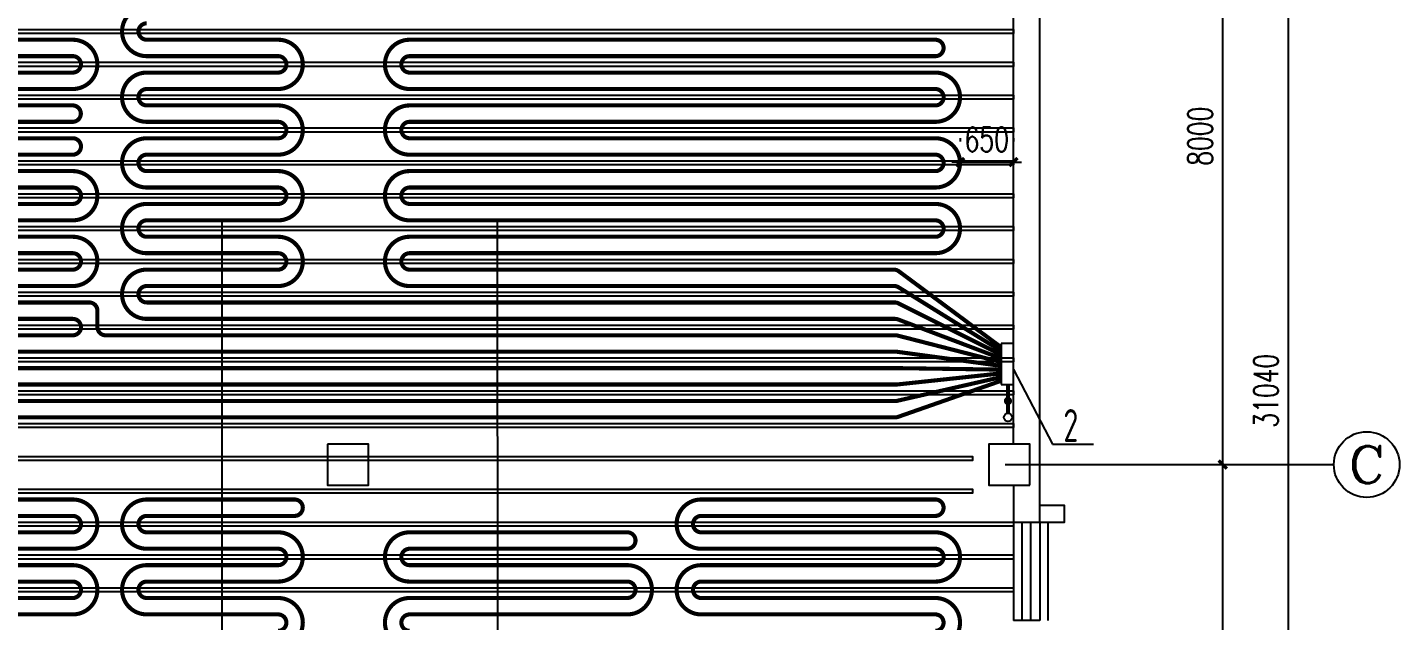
# Model space of a CAD drawing. Extents: x 2430460 to 2514560, y -608375 to -364775.
# Drawn here: x 2487580 to 2504282, y -393398 to -386173 of the extents above; entities that cross this region are included whole.
import ezdxf
from ezdxf.enums import TextEntityAlignment as Align

# ---------------------------------------------------------------- set-up
doc = ezdxf.new("R2010")
doc.units = 0
doc.header["$LTSCALE"] = 1000
doc.header["$MEASUREMENT"] = 0
doc.linetypes.add('DASH', pattern=[0.35, 0.25, -0.1])
for name, color, linetype in [('AXIS', 3, 'Continuous'), ('AXIS_TEXT', 7, 'Continuous'), ('COLUMN', 9, 'Continuous'), ('EQ-采暖分集水器', 7, 'Continuous'), ('PIPE-地暖供', 4, 'Continuous'), ('PIPE-暖供水', 3, 'Continuous'), ('PUB_DIM', 3, 'Continuous'), ('TH_DIM', 3, 'Continuous'), ('VPIPE-暖供水', 3, 'Continuous'), ('VPIPE-暖回水', 2, 'Continuous'), ('WALL', 9, 'Continuous'), ('WINDOW', 4, 'Continuous'), ('木龙骨', 23, 'Continuous')]:
    doc.layers.add(name, color=color, linetype=linetype)
doc.styles.add('26#标准$0$TSSD_REIN', font='Tssdeng.shx', dxfattribs={"width": 0.7, "bigfont": 'tssdchn.shx'})
doc.styles.add('_TCH_AXIS', font='COMPLEX', dxfattribs={"bigfont": 'GBCBIG'})
doc.styles.add('_TCH_DIM_T3', font='SIMPLEX', dxfattribs={"width": 0.705882, "bigfont": 'GBCBIG'})
doc.styles.add('COMPLEX', font='COMPLEX')
doc.dimstyles.new('_TCH_ARCH&&100', dxfattribs={"dimtxt": 297.5, "dimasz": 100, "dimexe": 250, "dimexo": 300, "dimgap": 126.25, "dimtad": 1, "dimdec": 0, "dimzin": 0, "dimdsep": 46, "dimtxsty": '_TCH_DIM_T3', "dimblk": 'ARCHTICK', "dimcen": 0.09, "dimclrt": 7, "dimazin": 2, "dimtfac": 1, "dimtdec": 0, "dimtix": 1, "dimtmove": 2, "dimatfit": 3, "dimfxl": 30, "dimtolj": 1, "dimtzin": 0, "dimarcsym": 0})

# ---------------------------------------------------------------- blocks, each defined once
blk = doc.blocks.new('_ArchTick')
at = {"color": 0, "linetype": 'ByBlock', "const_width": 0.4}
blk.add_lwpolyline([(-0.5, -0.5), (0.5, 0.5)], dxfattribs=at)
blk = doc.blocks.new('*D161')
at = {"layer": 'Defpoints', "color": 0, "transparency": 16777216}
for p in [(13476, 19089), (14649, 19089), (13476, -11951)]:
    blk.add_point(p, dxfattribs=at)
at = {"layer": 'PUB_DIM', "color": 0, "lineweight": -2, "transparency": 16777216}
for p, q in [((13776, 19089), (14899, 19089)), ((14649, -11951), (14649, 19089)), ((13776, -11951), (14899, -11951))]:
    blk.add_line(p, q, dxfattribs=at)
at = {"layer": 'PUB_DIM', "color": 0, "lineweight": -2, "transparency": 16777216, "xscale": 100, "yscale": 100, "zscale": 100}
for p, rotation in [((14649, 19089), 90), ((14649, -11951), 270)]:
    blk.add_blockref('_ArchTick', p, dxfattribs=dict(at, rotation=rotation))
at = {"layer": 'PUB_DIM', "color": 7, "transparency": 16777216, "insert": (14374, 3569), "char_height": 297.5, "attachment_point": 5, "rotation": 90, "style": '_TCH_DIM_T3'}
blk.add_mtext('\\A1;31040', dxfattribs=at)
blk = doc.blocks.new('*D164')
at = {"layer": 'Defpoints', "color": 0, "transparency": 16777216}
for p in [(12517, 10669), (13849, 10669), (12517, 2669)]:
    blk.add_point(p, dxfattribs=at)
at = {"layer": 'PUB_DIM', "color": 0, "lineweight": -2, "transparency": 16777216}
for p, q in [((12817, 10669), (14099, 10669)), ((13849, 2669), (13849, 10669)), ((12817, 2669), (14099, 2669))]:
    blk.add_line(p, q, dxfattribs=at)
at = {"layer": 'PUB_DIM', "color": 0, "lineweight": -2, "transparency": 16777216, "xscale": 100, "yscale": 100, "zscale": 100}
for p, rotation in [((13849, 10669), 90), ((13849, 2669), 270)]:
    blk.add_blockref('_ArchTick', p, dxfattribs=dict(at, rotation=rotation))
at = {"layer": 'PUB_DIM', "color": 7, "transparency": 16777216, "insert": (13574, 6669), "char_height": 297.5, "attachment_point": 5, "rotation": 90, "style": '_TCH_DIM_T3'}
blk.add_mtext('\\A1;8000', dxfattribs=at)
blk = doc.blocks.new('*D165')
at = {"layer": 'Defpoints', "color": 0, "transparency": 16777216}
for p in [(12517, 2669), (13849, 2669), (12517, -5331)]:
    blk.add_point(p, dxfattribs=at)
at = {"layer": 'PUB_DIM', "color": 0, "lineweight": -2, "transparency": 16777216}
for p, q in [((12817, 2669), (14099, 2669)), ((13849, -5331), (13849, 2669)), ((12817, -5331), (14099, -5331))]:
    blk.add_line(p, q, dxfattribs=at)
at = {"layer": 'PUB_DIM', "color": 0, "lineweight": -2, "transparency": 16777216, "xscale": 100, "yscale": 100, "zscale": 100}
for p, rotation in [((13849, 2669), 90), ((13849, -5331), 270)]:
    blk.add_blockref('_ArchTick', p, dxfattribs=dict(at, rotation=rotation))
at = {"layer": 'PUB_DIM', "color": 7, "transparency": 16777216, "insert": (13574, -1331), "char_height": 297.5, "attachment_point": 5, "rotation": 90, "style": '_TCH_DIM_T3'}
blk.add_mtext('\\A1;8000', dxfattribs=at)
blk = doc.blocks.new('*D272')
at = {"layer": 'Defpoints', "color": 0, "transparency": 16777216}
for p in [(13476, 19089), (14649, 19089), (13476, -11951)]:
    blk.add_point(p, dxfattribs=at)
at = {"layer": 'PUB_DIM', "color": 0, "lineweight": -2, "transparency": 16777216}
for p, q in [((13776, 19089), (14899, 19089)), ((14649, -11951), (14649, 19089)), ((13776, -11951), (14899, -11951))]:
    blk.add_line(p, q, dxfattribs=at)
at = {"layer": 'PUB_DIM', "color": 0, "lineweight": -2, "transparency": 16777216, "xscale": 100, "yscale": 100, "zscale": 100}
for p, rotation in [((14649, 19089), 90), ((14649, -11951), 270)]:
    blk.add_blockref('_ArchTick', p, dxfattribs=dict(at, rotation=rotation))
at = {"layer": 'PUB_DIM', "color": 7, "transparency": 16777216, "insert": (14374, 3569), "char_height": 297.5, "attachment_point": 5, "rotation": 90, "style": '_TCH_DIM_T3'}
blk.add_mtext('\\A1;31040', dxfattribs=at)
blk = doc.blocks.new('*D275')
at = {"layer": 'Defpoints', "color": 0, "transparency": 16777216}
for p in [(12517, 10669), (13849, 10669), (12517, 2669)]:
    blk.add_point(p, dxfattribs=at)
at = {"layer": 'PUB_DIM', "color": 0, "lineweight": -2, "transparency": 16777216}
for p, q in [((12817, 10669), (14099, 10669)), ((13849, 2669), (13849, 10669)), ((12817, 2669), (14099, 2669))]:
    blk.add_line(p, q, dxfattribs=at)
at = {"layer": 'PUB_DIM', "color": 0, "lineweight": -2, "transparency": 16777216, "xscale": 100, "yscale": 100, "zscale": 100}
for p, rotation in [((13849, 10669), 90), ((13849, 2669), 270)]:
    blk.add_blockref('_ArchTick', p, dxfattribs=dict(at, rotation=rotation))
at = {"layer": 'PUB_DIM', "color": 7, "transparency": 16777216, "insert": (13574, 6669), "char_height": 297.5, "attachment_point": 5, "rotation": 90, "style": '_TCH_DIM_T3'}
blk.add_mtext('\\A1;8000', dxfattribs=at)
blk = doc.blocks.new('*D276')
at = {"layer": 'Defpoints', "color": 0, "transparency": 16777216}
for p in [(12517, 2669), (13849, 2669), (12517, -5331)]:
    blk.add_point(p, dxfattribs=at)
at = {"layer": 'PUB_DIM', "color": 0, "lineweight": -2, "transparency": 16777216}
for p, q in [((12817, 2669), (14099, 2669)), ((13849, -5331), (13849, 2669)), ((12817, -5331), (14099, -5331))]:
    blk.add_line(p, q, dxfattribs=at)
at = {"layer": 'PUB_DIM', "color": 0, "lineweight": -2, "transparency": 16777216, "xscale": 100, "yscale": 100, "zscale": 100}
for p, rotation in [((13849, 2669), 90), ((13849, -5331), 270)]:
    blk.add_blockref('_ArchTick', p, dxfattribs=dict(at, rotation=rotation))
at = {"layer": 'PUB_DIM', "color": 7, "transparency": 16777216, "insert": (13574, -1331), "char_height": 297.5, "attachment_point": 5, "rotation": 90, "style": '_TCH_DIM_T3'}
blk.add_mtext('\\A1;8000', dxfattribs=at)
blk = doc.blocks.new('*D383')
at = {"layer": 'Defpoints', "color": 0, "transparency": 16777216}
for p in [(13476, 19089), (14649, 19089), (13476, -11951)]:
    blk.add_point(p, dxfattribs=at)
at = {"layer": 'PUB_DIM', "color": 0, "lineweight": -2, "transparency": 16777216}
for p, q in [((13776, 19089), (14899, 19089)), ((14649, -11951), (14649, 19089)), ((13776, -11951), (14899, -11951))]:
    blk.add_line(p, q, dxfattribs=at)
at = {"layer": 'PUB_DIM', "color": 0, "lineweight": -2, "transparency": 16777216, "xscale": 100, "yscale": 100, "zscale": 100}
for p, rotation in [((14649, 19089), 90), ((14649, -11951), 270)]:
    blk.add_blockref('_ArchTick', p, dxfattribs=dict(at, rotation=rotation))
at = {"layer": 'PUB_DIM', "color": 7, "transparency": 16777216, "insert": (14374, 3569), "char_height": 297.5, "attachment_point": 5, "rotation": 90, "style": '_TCH_DIM_T3'}
blk.add_mtext('\\A1;31040', dxfattribs=at)
blk = doc.blocks.new('*D386')
at = {"layer": 'Defpoints', "color": 0, "transparency": 16777216}
for p in [(12517, 10669), (13849, 10669), (12517, 2669)]:
    blk.add_point(p, dxfattribs=at)
at = {"layer": 'PUB_DIM', "color": 0, "lineweight": -2, "transparency": 16777216}
for p, q in [((12817, 10669), (14099, 10669)), ((13849, 2669), (13849, 10669)), ((12817, 2669), (14099, 2669))]:
    blk.add_line(p, q, dxfattribs=at)
at = {"layer": 'PUB_DIM', "color": 0, "lineweight": -2, "transparency": 16777216, "xscale": 100, "yscale": 100, "zscale": 100}
for p, rotation in [((13849, 10669), 90), ((13849, 2669), 270)]:
    blk.add_blockref('_ArchTick', p, dxfattribs=dict(at, rotation=rotation))
at = {"layer": 'PUB_DIM', "color": 7, "transparency": 16777216, "insert": (13574, 6669), "char_height": 297.5, "attachment_point": 5, "rotation": 90, "style": '_TCH_DIM_T3'}
blk.add_mtext('\\A1;8000', dxfattribs=at)
blk = doc.blocks.new('*D387')
at = {"layer": 'Defpoints', "color": 0, "transparency": 16777216}
for p in [(12517, 2669), (13849, 2669), (12517, -5331)]:
    blk.add_point(p, dxfattribs=at)
at = {"layer": 'PUB_DIM', "color": 0, "lineweight": -2, "transparency": 16777216}
for p, q in [((12817, 2669), (14099, 2669)), ((13849, -5331), (13849, 2669)), ((12817, -5331), (14099, -5331))]:
    blk.add_line(p, q, dxfattribs=at)
at = {"layer": 'PUB_DIM', "color": 0, "lineweight": -2, "transparency": 16777216, "xscale": 100, "yscale": 100, "zscale": 100}
for p, rotation in [((13849, 2669), 90), ((13849, -5331), 270)]:
    blk.add_blockref('_ArchTick', p, dxfattribs=dict(at, rotation=rotation))
at = {"layer": 'PUB_DIM', "color": 7, "transparency": 16777216, "insert": (13574, -1331), "char_height": 297.5, "attachment_point": 5, "rotation": 90, "style": '_TCH_DIM_T3'}
blk.add_mtext('\\A1;8000', dxfattribs=at)
blk = doc.blocks.new('_FZHK')
blk.add_lwpolyline([(-0.5, -0.5), (0.5, -0.5), (0.5, 0.5), (-0.5, 0.5)], close=True)
blk = doc.blocks.new('$WINLIB2D$00000001')
at = {"color": 0}
for points in [[(-0.5, 0.5), (-0.5, -0.5)], [(-0.5, 0.5), (0.5, 0.5)], [(0.5, -0.5), (0.5, 0.5)], [(0.5, 0.167), (-0.5, 0.167)], [(0.5, -0.167), (-0.5, -0.167)], [(-0.5, -0.5), (0.5, -0.5)]]:
    blk.add_lwpolyline(points, dxfattribs=at)
blk = doc.blocks.new('_AXISO')
blk.add_circle((0, 0), 0.5)
at = {"layer": 'AXIS_TEXT', "style": 'COMPLEX', "width": 1.041667}
blk.add_attdef('A', text='', height=0.56, dxfattribs=at).set_placement((-0.25, -0.28), (0.25, -0.28), align=Align.FIT)
blk = doc.blocks.new('*D420')
at = {"layer": 'Defpoints', "color": 0, "transparency": 16777216}
for p in [(13476, 19089), (14649, 19089), (13476, -11951)]:
    blk.add_point(p, dxfattribs=at)
at = {"layer": 'PUB_DIM', "color": 0, "lineweight": -2, "transparency": 16777216}
for p, q in [((13776, 19089), (14899, 19089)), ((14649, -11951), (14649, 19089)), ((13776, -11951), (14899, -11951))]:
    blk.add_line(p, q, dxfattribs=at)
at = {"layer": 'PUB_DIM', "color": 0, "lineweight": -2, "transparency": 16777216, "xscale": 100, "yscale": 100, "zscale": 100}
for p, rotation in [((14649, 19089), 90), ((14649, -11951), 270)]:
    blk.add_blockref('_ArchTick', p, dxfattribs=dict(at, rotation=rotation))
at = {"layer": 'PUB_DIM', "color": 7, "transparency": 16777216, "insert": (14374, 3569), "char_height": 297.5, "attachment_point": 5, "rotation": 90, "style": '_TCH_DIM_T3'}
blk.add_mtext('\\A1;31040', dxfattribs=at)
blk = doc.blocks.new('*D423')
at = {"layer": 'Defpoints', "color": 0, "transparency": 16777216}
for p in [(12517, 10669), (13849, 10669), (12517, 2669)]:
    blk.add_point(p, dxfattribs=at)
at = {"layer": 'PUB_DIM', "color": 0, "lineweight": -2, "transparency": 16777216}
for p, q in [((12817, 10669), (14099, 10669)), ((13849, 2669), (13849, 10669)), ((12817, 2669), (14099, 2669))]:
    blk.add_line(p, q, dxfattribs=at)
at = {"layer": 'PUB_DIM', "color": 0, "lineweight": -2, "transparency": 16777216, "xscale": 100, "yscale": 100, "zscale": 100}
for p, rotation in [((13849, 10669), 90), ((13849, 2669), 270)]:
    blk.add_blockref('_ArchTick', p, dxfattribs=dict(at, rotation=rotation))
at = {"layer": 'PUB_DIM', "color": 7, "transparency": 16777216, "insert": (13574, 6669), "char_height": 297.5, "attachment_point": 5, "rotation": 90, "style": '_TCH_DIM_T3'}
blk.add_mtext('\\A1;8000', dxfattribs=at)
blk = doc.blocks.new('*D424')
at = {"layer": 'Defpoints', "color": 0, "transparency": 16777216}
for p in [(12517, 2669), (13849, 2669), (12517, -5331)]:
    blk.add_point(p, dxfattribs=at)
at = {"layer": 'PUB_DIM', "color": 0, "lineweight": -2, "transparency": 16777216}
for p, q in [((12817, 2669), (14099, 2669)), ((13849, -5331), (13849, 2669)), ((12817, -5331), (14099, -5331))]:
    blk.add_line(p, q, dxfattribs=at)
at = {"layer": 'PUB_DIM', "color": 0, "lineweight": -2, "transparency": 16777216, "xscale": 100, "yscale": 100, "zscale": 100}
for p, rotation in [((13849, 2669), 90), ((13849, -5331), 270)]:
    blk.add_blockref('_ArchTick', p, dxfattribs=dict(at, rotation=rotation))
at = {"layer": 'PUB_DIM', "color": 7, "transparency": 16777216, "insert": (13574, -1331), "char_height": 297.5, "attachment_point": 5, "rotation": 90, "style": '_TCH_DIM_T3'}
blk.add_mtext('\\A1;8000', dxfattribs=at)
blk = doc.blocks.new('*D664')
at = {"layer": 'Defpoints', "color": 0, "transparency": 16777216}
for p in [(2498932, -387823), (2499582, -387813), (2499582, -387823)]:
    blk.add_point(p, dxfattribs=at)
at = {"layer": 'TH_DIM', "color": 0, "lineweight": -2, "transparency": 16777216}
for p, q in [((2498932, -387523), (2498932, -387563)), ((2499582, -387523), (2499582, -387563)), ((2498932, -387813), (2498832, -387813)), ((2498932, -387813), (2499582, -387813)), ((2499582, -387813), (2499682, -387813))]:
    blk.add_line(p, q, dxfattribs=at)
at = {"layer": 'TH_DIM', "color": 0, "lineweight": -2, "transparency": 16777216, "xscale": 100, "yscale": 100, "zscale": 100}
blk.add_blockref('_ArchTick', (2498932, -387813), dxfattribs=at)
at = {"layer": 'TH_DIM', "color": 0, "lineweight": -2, "transparency": 16777216, "xscale": 100, "yscale": 100, "zscale": 100, "rotation": 180}
blk.add_blockref('_ArchTick', (2499582, -387813), dxfattribs=at)
at = {"layer": 'TH_DIM', "color": 7, "transparency": 16777216, "insert": (2499257, -387538), "char_height": 297.5, "attachment_point": 5, "style": '_TCH_DIM_T3'}
blk.add_mtext('\\A1;650', dxfattribs=at)
blk = doc.blocks.new('A$C7281566F')
blk.add_line((11720.5, 1969.4), (11720.5, 769.4))
blk.add_lwpolyline([(11620.2, 1969.4), (11920.2, 1969.4), (11920.2, 2169.4), (11620.2, 2169.4)])
at = {"layer": 'AXIS'}
blk.add_line((11200.5, 2669.4), (15200.5, 2669.4), dxfattribs=at)
at = {"layer": 'WALL'}
for p, q in [((11620.5, 2669.4), (11620.5, 10669.4)), ((11300.5, 2919.4), (11300.5, 10369.4)), ((11620.5, 1969.4), (11620.5, 2669.4)), ((11300.5, 2419.4), (11300.5, 1969.4)), ((11300.5, 1969.4), (11620.5, 1969.4))]:
    blk.add_line(p, q, dxfattribs=at)
at = {"layer": 'AXIS'}
ref = blk.add_blockref('_AXISO', (15600.5, 2669.4), dxfattribs=dict(at, xscale=800, yscale=800, zscale=800))
ref.add_attrib('A', 'C', dxfattribs={"layer": 'AXIS_TEXT', "height": 452.5, "style": '_TCH_AXIS', "width": 1.4}).set_placement((15374.3, 2443.1), (15826.8, 2443.1), align=Align.FIT)
at = {"layer": 'COLUMN', "xscale": 500, "yscale": 500, "zscale": 500}
for p, rotation in [((3200.5, 2669.4), 270), ((11250.5, 2669.4), 90)]:
    blk.add_blockref('_FZHK', p, dxfattribs=dict(at, rotation=rotation))
at = {"layer": 'WINDOW', "xscale": -1200, "yscale": 320, "zscale": -1200, "rotation": 90.00000000009338}
blk.add_blockref('$WINLIB2D$00000001', (11460.5, 1369.4), dxfattribs=at)
at = {"layer": 'PUB_DIM'}
for p1, p2, distance, picture, middle in [((13476.5, -11950.6), (13476.5, 19089.4), -1172.6, '*D161', (14374.1, 3569.4)), ((13476.5, -11950.6), (13476.5, 19089.4), -1172.6, '*D272', (14374.1, 3569.4)), ((13476.5, -11950.6), (13476.5, 19089.4), -1172.6, '*D383', (14374.1, 3569.4)), ((13476.5, -11950.6), (13476.5, 19089.4), -1172.6, '*D420', (14374.1, 3569.4)), ((12517.1, 2669.4), (12517.1, 10669.4), -1332.2, '*D164', (13574.3, 6669.4)), ((12517.1, 2669.4), (12517.1, 10669.4), -1332.2, '*D275', (13574.3, 6669.4)), ((12517.1, 2669.4), (12517.1, 10669.4), -1332.2, '*D386', (13574.3, 6669.4)), ((12517.1, 2669.4), (12517.1, 10669.4), -1332.2, '*D423', (13574.3, 6669.4)), ((12517.1, -5330.6), (12517.1, 2669.4), -1332.2, '*D165', (13574.3, -1330.6)), ((12517.1, -5330.6), (12517.1, 2669.4), -1332.2, '*D276', (13574.3, -1330.6)), ((12517.1, -5330.6), (12517.1, 2669.4), -1332.2, '*D387', (13574.3, -1330.6)), ((12517.1, -5330.6), (12517.1, 2669.4), -1332.2, '*D424', (13574.3, -1330.6))]:
    dim = blk.add_aligned_dim(p1=p1, p2=p2, distance=distance, dimstyle='_TCH_ARCH&&100', dxfattribs=at)
    dim.commit()
    dim.dimension.update_dxf_attribs({"geometry": picture, "text_midpoint": middle})

msp = doc.modelspace()

# ---------------------------------------------------------------- hatches: boundary and pattern name
at = {"layer": 'VPIPE-暖回水', "linetype": 'DASH'}
msp.add_hatch(color=256, dxfattribs=at).paths.add_polyline_path([(2499565.7, -390722.8), (2499564.6, -390712.4), (2499561.4, -390702.4), (2499556.2, -390693.4), (2499549.2, -390685.6), (2499540.7, -390679.5), (2499531.2, -390675.2), (2499520.9, -390673), (2499510.5, -390673), (2499500.3, -390675.2), (2499490.7, -390679.5), (2499482.2, -390685.6), (2499475.3, -390693.4), (2499470, -390702.4), (2499466.8, -390712.4), (2499465.7, -390722.8), (2499466.8, -390733.2), (2499470, -390743.1), (2499475.3, -390752.2), (2499482.2, -390759.9), (2499490.7, -390766.1), (2499500.3, -390770.3), (2499510.5, -390772.5), (2499520.9, -390772.5), (2499531.2, -390770.3), (2499540.7, -390766.1), (2499549.2, -390759.9), (2499556.2, -390752.2), (2499561.4, -390743.1), (2499564.6, -390733.2)])

# ---------------------------------------------------------------- linework, layer by layer
for p, q in [((2489959.5, -403560.8), (2489948.8, -388522.8)), ((2489959.5, -403560.8), (2489948.8, -388522.8)), ((2493311.2, -403560.8), (2493300.4, -388522.8)), ((2493311.2, -403560.8), (2493300.4, -388522.8)), ((2499582, -390341), (2500057.9, -391248.6)), ((2500057.9, -391248.6), (2500556, -391248.6)), ((2500057.9, -391248.6), (2500436, -391248.6))]:
    msp.add_line(p, q)
at = {"layer": 'EQ-采暖分集水器'}
for p, q in [((2499432, -390022.8), (2499432, -390522.8)), ((2499582, -390022.8), (2499432, -390022.8)), ((2499432, -390022.8), (2499432, -390522.8)), ((2499582, -390022.8), (2499432, -390022.8)), ((2499582, -390522.8), (2499582, -390022.8)), ((2499582, -390522.8), (2499582, -390022.8)), ((2499432, -390522.8), (2499582, -390522.8)), ((2499432, -390522.8), (2499582, -390522.8))]:
    msp.add_line(p, q, dxfattribs=at)
at = {"layer": 'PIPE-地暖供', "const_width": 50}
for points in [[(2499432, -390204.6), (2498176.6, -389729.3, 0.0907363), (2498141.2, -389722.8), (2489032, -389722.8, -0.4142136), (2488732, -389422.8, -0.4142136), (2489032, -389122.8), (2490632, -389122.8, 0.4142136), (2490732, -389022.8, 0.4142136), (2490632, -388922.8), (2489032, -388922.8, -0.4142136), (2488732, -388622.8, -0.4142136), (2489032, -388322.8), (2490632, -388322.8, 0.4142136), (2490732, -388222.8, 0.4142136), (2490632, -388122.8), (2489032, -388122.8, -0.4142136), (2488732, -387822.8, -0.4142136), (2489032, -387522.8), (2490632, -387522.8, 0.4142136), (2490732, -387422.8, 0.4142136), (2490632, -387322.8), (2489032, -387322.8, -0.4142136), (2488732, -387022.8, -0.4142136), (2489032, -386722.8), (2490632, -386722.8, 0.4142136), (2490732, -386622.8, 0.4142136), (2490632, -386522.8), (2489032, -386522.8, -0.4142136), (2488732, -386222.8, -0.4142136), (2489032, -385922.8)], [(2489032, -386122.8, 0.4142136), (2488932, -386222.8, 0.4142136), (2489032, -386322.8), (2490632, -386322.8, -0.4142136), (2490932, -386622.8, -0.4142136), (2490632, -386922.8), (2489032, -386922.8, 0.4142136), (2488932, -387022.8, 0.4142136), (2489032, -387122.8), (2490632, -387122.8, -0.4142136), (2490932, -387422.8, -0.4142136), (2490632, -387722.8), (2489032, -387722.8, 0.4142136), (2488932, -387822.8, 0.4142136), (2489032, -387922.8), (2490632, -387922.8, -0.4142136), (2490932, -388222.8, -0.4142136), (2490632, -388522.8), (2489032, -388522.8, 0.4142136), (2488932, -388622.8, 0.4142136), (2489032, -388722.8), (2490632, -388722.8, -0.4142136), (2490932, -389022.8, -0.4142136), (2490632, -389322.8), (2489032, -389322.8, 0.4142136), (2488932, -389422.8, 0.4142136), (2489032, -389522.8), (2498135.9, -389522.8, -0.116451), (2498180.6, -389533.3), (2499432, -390159.1)], [(2486632, -386322.8), (2488132, -386322.8, -0.4142136), (2488432, -386622.8, -0.4142136), (2488132, -386922.8), (2486632, -386922.8, 0.4142136)], [(2499432, -390113.7), (2498183.7, -389337.8, 0.1399284), (2498130.9, -389322.8), (2492232, -389322.8, -0.4142136), (2491932, -389022.8, -0.4142136), (2492232, -388722.8), (2498632, -388722.8, 0.4142136), (2498732, -388622.8, 0.4142136), (2498632, -388522.8), (2492232, -388522.8, -0.4142136), (2491932, -388222.8, -0.4142136), (2492232, -387922.8), (2498632, -387922.8, 0.4142136), (2498732, -387822.8, 0.4142136), (2498632, -387722.8), (2492232, -387722.8, -0.4142136), (2491932, -387422.8, -0.4142136), (2492232, -387122.8), (2498632, -387122.8, 0.4142136), (2498732, -387022.8, 0.4142136), (2498632, -386922.8), (2492232, -386922.8, -0.4142136), (2491932, -386622.8, -0.4142136), (2492232, -386322.8), (2498632, -386322.8, -0.4142136), (2498732, -386422.8, -0.4142136), (2498632, -386522.8), (2492232, -386522.8, 0.4142136), (2492132, -386622.8, 0.4142136), (2492232, -386722.8), (2498632, -386722.8, -0.4142136), (2498932, -387022.8, -0.4142136), (2498632, -387322.8), (2492232, -387322.8, 0.4142136), (2492132, -387422.8, 0.4142136), (2492232, -387522.8), (2498632, -387522.8, -0.4142136), (2498932, -387822.8, -0.4142136), (2498632, -388122.8), (2492232, -388122.8, 0.4142136), (2492132, -388222.8, 0.4142136), (2492232, -388322.8), (2498632, -388322.8, -0.4142136), (2498932, -388622.8, -0.4142136), (2498632, -388922.8), (2492232, -388922.8, 0.4142136), (2492132, -389022.8, 0.4142136), (2492232, -389122.8), (2498126.4, -389122.8, -0.1611217), (2498186, -389142.5), (2499432, -390068.2)], [(2486632, -386722.8), (2488132, -386722.8, 0.4142136), (2488232, -386622.8, 0.4142136), (2488132, -386522.8), (2486632, -386522.8, -0.4142136)], [(2486632, -387122.8), (2488130.2, -387122.8, -0.4128983), (2488230.2, -387222.3), (2488230.2, -387222.3, -0.41553), (2488130.2, -387322.8), (2486632, -387322.8, -0.4142136)], [(2486632, -387522.8), (2488132, -387522.8, -0.4142136), (2488232, -387622.8, -0.4142136), (2488132, -387722.8), (2486632, -387722.8, 0.4142136)], [(2486632, -387922.8), (2488132, -387922.8, -0.4142136), (2488432, -388222.8, -0.4142136), (2488132, -388522.8), (2486632, -388522.8, 0.4142136)], [(2486632, -388322.8), (2488132, -388322.8, 0.4142136), (2488232, -388222.8, 0.4142136), (2488132, -388122.8), (2486632, -388122.8, -0.4142136)], [(2486632, -388722.8), (2488132, -388722.8, -0.4142136), (2488432, -389022.8, -0.4142136), (2488132, -389322.8), (2486632, -389322.8, 0.4142136)], [(2486632, -389122.8), (2488132, -389122.8, 0.4142136), (2488232, -389022.8, 0.4142136), (2488132, -388922.8), (2486632, -388922.8, -0.4142136)], [(2486632, -389522.8), (2488332, -389522.8, -0.4142136), (2488432, -389622.8), (2488432, -389822.8, 0.4142136), (2488532, -389922.8), (2498146.8, -389922.8, -0.0630159), (2498171.7, -389925.9), (2499432, -390250)], [(2484332, -389922.8), (2488132, -389922.8, 0.4142136), (2488232, -389822.8), (2488232, -389822.8, 0.4142136), (2488132, -389722.8), (2486632, -389722.8, -0.4142136)], [(2499432, -390295.5), (2498166.2, -390123.7, 0.033741), (2498152.7, -390122.8), (2484332, -390122.8, -0.4142136)], [(2480932, -390322.8), (2498158.8, -390322.8, -0.0035718), (2498160.2, -390322.8), (2499432, -390341)], [(2478732, -390722.8), (2498148.2, -390722.8, 0.0562462), (2498170.5, -390720.3), (2499432, -390431.9)], [(2499432, -390477.3), (2498175.5, -390917.2, -0.0843813), (2498142.5, -390922.8), (2478732, -390922.8, -0.4142136)], [(2499432, -390386.4), (2498164.8, -390522.2, -0.0266947), (2498154.1, -390522.8), (2480932, -390522.8, -0.4142136)], [(2486432, -391922.8), (2488132, -391922.8, -0.4142136), (2488432, -392222.8, -0.4142136), (2488132, -392522.8), (2486632, -392522.8, 0.4142136)], [(2490632, -393522.8, 0.4142136), (2490732, -393422.8, 0.4142136), (2490632, -393322.8), (2489032, -393322.8, -0.4142136), (2488732, -393022.8, -0.4142136), (2489032, -392722.8), (2490632, -392722.8, 0.4142136), (2490732, -392622.8, 0.4142136), (2490632, -392522.8), (2489032, -392522.8, -0.4142136), (2488732, -392222.8, -0.4142136), (2489032, -391922.8), (2490832, -391922.8, -0.4142136), (2490932, -392022.8, -0.4142136), (2490832, -392122.8), (2489032, -392122.8, 0.4142136), (2488932, -392222.8, 0.4142136), (2489032, -392322.8), (2490632, -392322.8, -0.4142136), (2490932, -392622.8, -0.4142136), (2490632, -392922.8), (2489032, -392922.8, 0.4142136), (2488932, -393022.8, 0.4142136), (2489032, -393122.8), (2490632, -393122.8, -0.4142136), (2490932, -393422.8, -0.4142136), (2490632, -393722.8)], [(2498632, -393522.8, 0.4142136), (2498732, -393422.8, 0.4142136), (2498632, -393322.8), (2495782, -393322.8, -0.4142136), (2495482, -393022.8, -0.4142136), (2495782, -392722.8), (2498632, -392722.8, 0.4142136), (2498732, -392622.8, 0.4142136), (2498632, -392522.8), (2495782, -392522.8, -0.4142136), (2495482, -392222.8, -0.4142136), (2495782, -391922.8), (2498632, -391922.8, -0.4142136), (2498732, -392022.8, -0.4142136), (2498632, -392122.8), (2495782, -392122.8, 0.4142136), (2495682, -392222.8, 0.4142136), (2495782, -392322.8), (2498632, -392322.8, -0.4142136), (2498932, -392622.8, -0.4142136), (2498632, -392922.8), (2495782, -392922.8, 0.4142136), (2495682, -393022.8, 0.4142136), (2495782, -393122.8), (2498632, -393122.8, -0.4142136), (2498932, -393422.8, -0.4142136), (2498632, -393722.8)], [(2486632, -392322.8), (2488132, -392322.8, 0.4142136), (2488232, -392222.8, 0.4142136), (2488132, -392122.8), (2486432, -392122.8, -0.4142136)], [(2492232, -393722.8, -0.4142136), (2491932, -393422.8, -0.4142136), (2492232, -393122.8), (2494882, -393122.8, 0.4142136), (2494982, -393022.8, 0.4142136), (2494882, -392922.8), (2492232, -392922.8, -0.4142136), (2491932, -392622.8, -0.4142136), (2492232, -392322.8), (2494882, -392322.8, -0.4142136), (2494982, -392422.8, -0.4142136), (2494882, -392522.8), (2492232, -392522.8, 0.4142136), (2492132, -392622.8, 0.4142136), (2492232, -392722.8), (2494882, -392722.8, -0.4142136), (2495182, -393022.8, -0.4142136), (2494882, -393322.8), (2492232, -393322.8, 0.4142136), (2492132, -393422.8, 0.4142136), (2492232, -393522.8)], [(2486632, -392722.8), (2488132, -392722.8, -0.4142136), (2488432, -393022.8, -0.4142136), (2488132, -393322.8), (2486632, -393322.8, 0.4142136)], [(2486632, -393122.8), (2488132, -393122.8, 0.4142136), (2488232, -393022.8, 0.4142136), (2488132, -392922.8), (2486632, -392922.8, -0.4142136)]]:
    msp.add_lwpolyline(points, format="xyb", dxfattribs=at)
at = {"layer": 'PIPE-暖供水', "linetype": 'Continuous', "const_width": 50}
msp.add_lwpolyline([(2499515.7, -390872.8), (2499515.7, -390522.8)], dxfattribs=at)
at = {"layer": 'VPIPE-暖供水', "linetype": 'Continuous'}
msp.add_circle((2499515.7, -390922.8), 50, dxfattribs=at)
at = {"layer": '木龙骨', "color": 253}
for points in [[(2459382, -386197.8), (2499582, -386197.8), (2499582, -386247.8), (2459382, -386247.8)], [(2459382, -386597.8), (2499582, -386597.8), (2499582, -386647.8), (2459382, -386647.8)], [(2459382, -386997.8), (2499582, -386997.8), (2499582, -387047.8), (2459382, -387047.8)], [(2459382, -387397.8), (2499582, -387397.8), (2499582, -387447.8), (2459382, -387447.8)], [(2459382, -387797.8), (2499582, -387797.8), (2499582, -387847.8), (2459382, -387847.8)], [(2459382, -388197.8), (2499582, -388197.8), (2499582, -388247.8), (2459382, -388247.8)], [(2459382, -388597.8), (2499582, -388597.8), (2499582, -388647.8), (2459382, -388647.8)], [(2459382, -388997.8), (2499582, -388997.8), (2499582, -389047.8), (2459382, -389047.8)], [(2459382, -389397.8), (2499582, -389397.8), (2499582, -389447.8), (2459382, -389447.8)], [(2459382, -389797.8), (2499582, -389797.8), (2499582, -389847.8), (2459382, -389847.8)], [(2459382, -390197.8), (2499582, -390197.8), (2499582, -390247.8), (2459382, -390247.8)], [(2459382, -390597.8), (2499582, -390597.8), (2499582, -390647.8), (2459382, -390647.8)], [(2459382, -390997.8), (2499582, -390997.8), (2499582, -391047.8), (2459382, -391047.8)], [(2459382, -391397.8), (2499082, -391397.8), (2499082, -391447.8), (2459382, -391447.8)], [(2459382, -391797.8), (2499082, -391797.8), (2499082, -391847.8), (2459382, -391847.8)], [(2459382, -392197.8), (2499582, -392197.8), (2499582, -392247.8), (2459382, -392247.8)], [(2459382, -392597.8), (2499582, -392597.8), (2499582, -392647.8), (2459382, -392647.8)], [(2459382, -392997.8), (2499582, -392997.8), (2499582, -393047.8), (2459382, -393047.8)]]:
    msp.add_lwpolyline(points, dxfattribs=at)

# ---------------------------------------------------------------- block references
msp.add_blockref('A$C7281566F', (2488281.5, -394167.1))

# ---------------------------------------------------------------- texts
at = {"insert": (2500189.4, -391221.8), "char_height": 400, "width": 1509.222, "attachment_point": 7, "style": '26#标准$0$TSSD_REIN'}
msp.add_mtext('2', dxfattribs=at)

# ---------------------------------------------------------------- dimensions: what is measured, and where the dimension line sits
at = {"layer": 'TH_DIM'}
dim = msp.add_aligned_dim(p1=(2498932, -387822.8), p2=(2499582, -387822.8), distance=10, dimstyle='_TCH_ARCH&&100', dxfattribs=at)
dim.commit()
dim.dimension.update_dxf_attribs({"geometry": '*D664', "text_midpoint": (2499257, -387537.8)})

doc.saveas('drawing.dxf')
